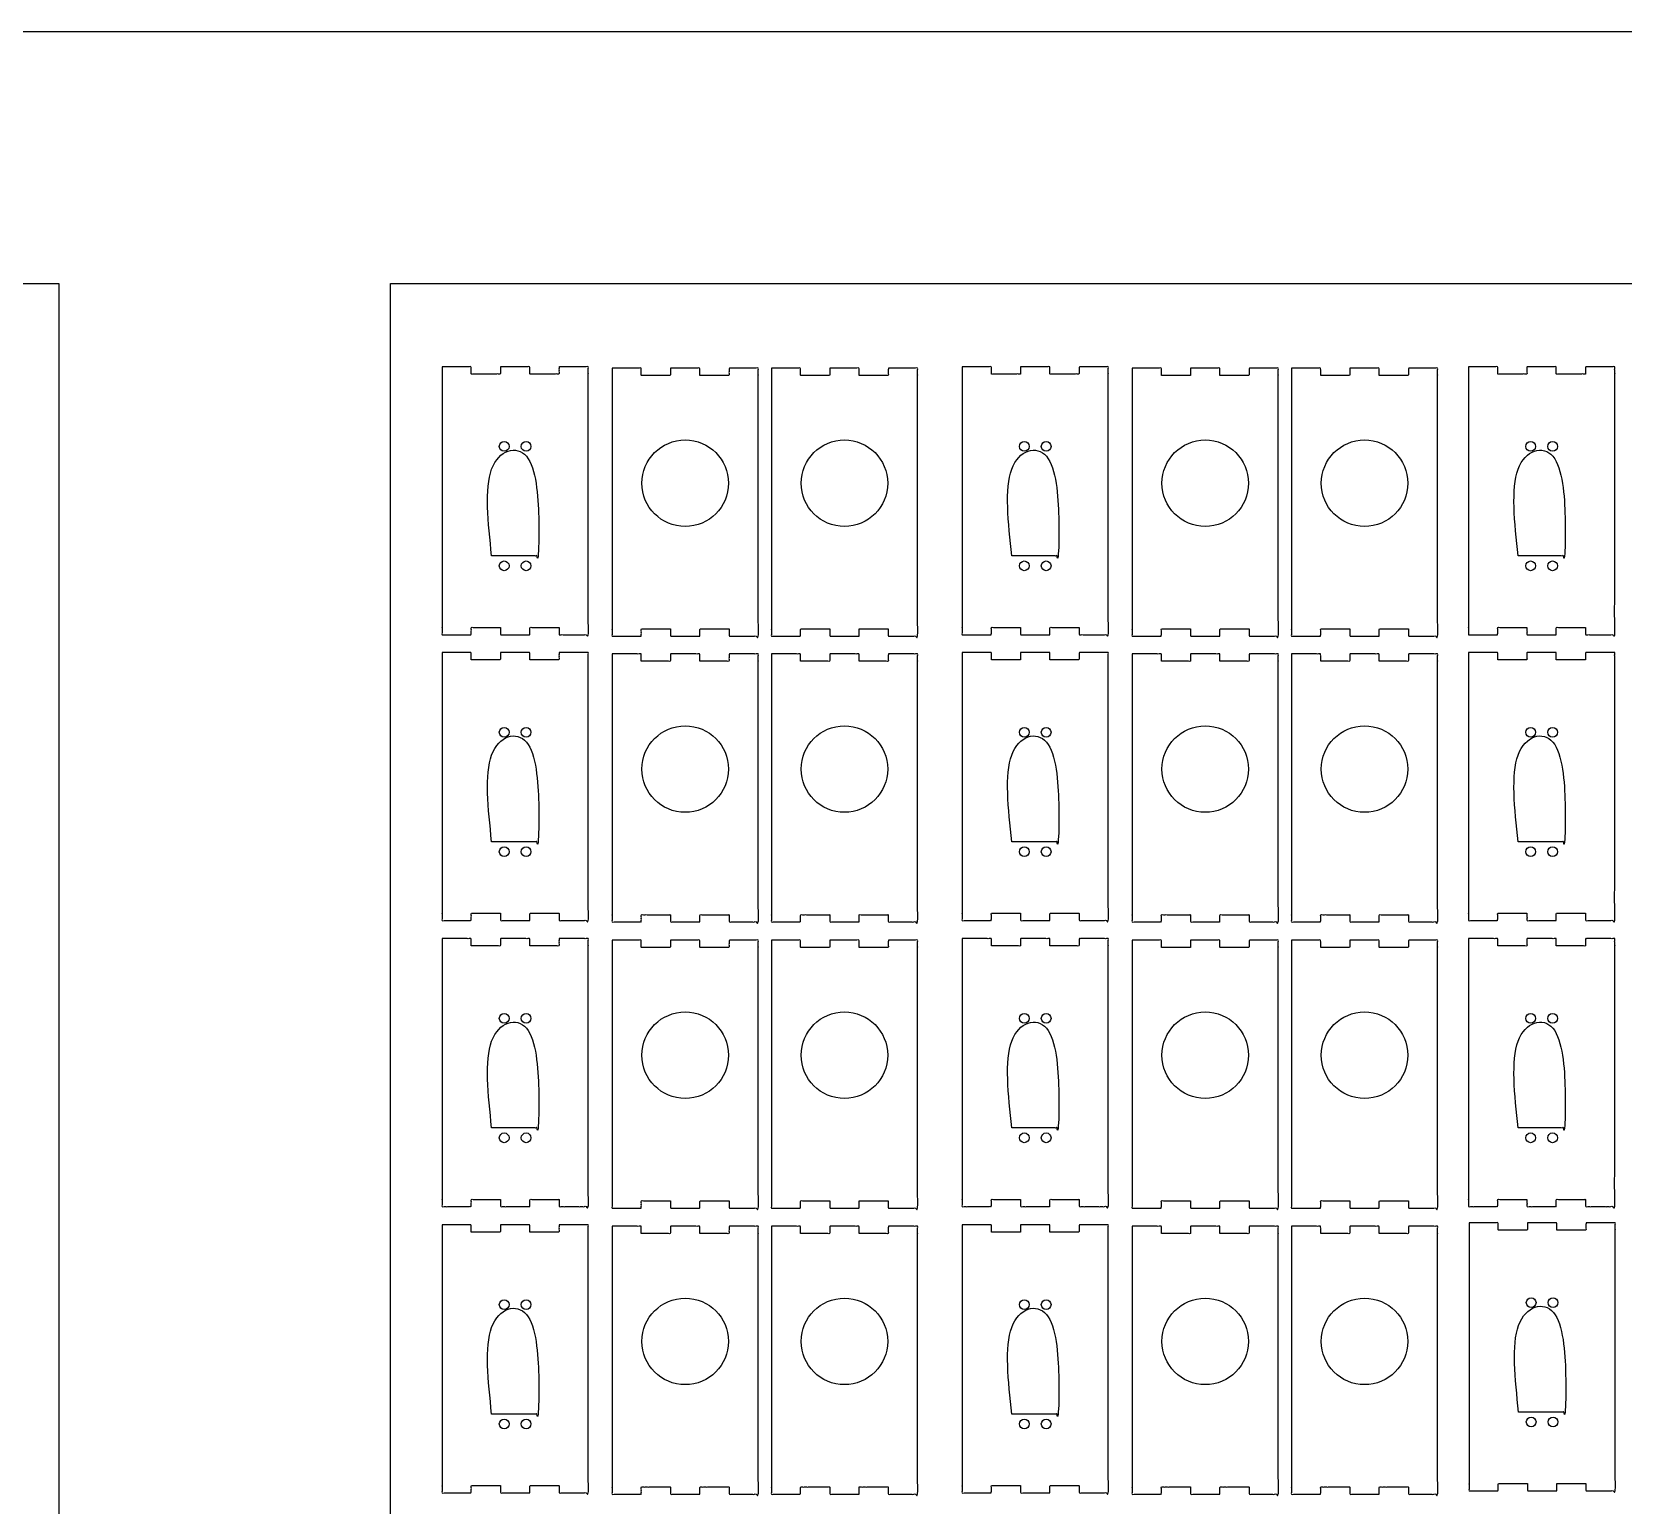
# Model space of a CAD drawing. Header units: metres. Extents: x -93 to 6479, y -472 to 3135.
# Drawn here: x 1191 to 1844, y 1424 to 2029 of the extents above; entities that cross this region are included whole.
import ezdxf

# ---------------------------------------------------------------- set-up
doc = ezdxf.new("R2010")
doc.units = ezdxf.units.M
doc.header["$LTSCALE"] = 0.001
doc.header["$MEASUREMENT"] = 0
for name, color, linetype, true_color in [('Cortes$Chicos (15)', 1, 'Continuous', 0xff0000), ('Cortes$Grandes (5)', 5, 'Continuous', 0x0000ff), ('Láminas MDF', 7, 'Continuous', 0x000000)]:
    doc.layers.add(name, color=color, linetype=linetype, true_color=true_color)

msp = doc.modelspace()

# ---------------------------------------------------------------- linework, layer by layer
at = {"layer": 'Cortes$Chicos (15)'}
for centre, radius in [((1385.15, 1859.01, -176.28), 2), ((1394.15, 1859.01, -176.28), 2), ((1459.44, 1843.92), 17.75), ((1524.83, 1843.92), 17.75), ((1598.63, 1859.01, -176.28), 2), ((1607.63, 1859.01, -176.28), 2), ((1672.92, 1843.92), 17.75), ((1738.31, 1843.92), 17.75), ((1806.5, 1859.01, -176.28), 2), ((1815.5, 1859.01, -176.28), 2), ((1385.15, 1810.01, -176.28), 2), ((1394.15, 1810.01, -176.28), 2), ((1598.63, 1810.01, -176.28), 2), ((1607.63, 1810.01, -176.28), 2), ((1806.5, 1810.01, -176.28), 2), ((1815.5, 1810.01, -176.28), 2), ((1459.44, 1726.6), 17.75), ((1524.83, 1726.6), 17.75), ((1672.92, 1726.6), 17.75), ((1738.31, 1726.6), 17.75), ((1385.15, 1741.69, -176.28), 2), ((1394.15, 1741.69, -176.28), 2), ((1598.63, 1741.69, -176.28), 2), ((1607.63, 1741.69, -176.28), 2), ((1806.5, 1741.69, -176.28), 2), ((1815.5, 1741.69, -176.28), 2), ((1385.15, 1692.69, -176.28), 2), ((1394.15, 1692.69, -176.28), 2), ((1598.63, 1692.69, -176.28), 2), ((1607.63, 1692.69, -176.28), 2), ((1806.5, 1692.69, -176.28), 2), ((1815.5, 1692.69, -176.28), 2), ((1459.44, 1609.16), 17.75), ((1524.83, 1609.16), 17.75), ((1672.92, 1609.16), 17.75), ((1738.31, 1609.16), 17.75), ((1385.15, 1624.25, -176.28), 2), ((1394.15, 1624.25, -176.28), 2), ((1598.63, 1624.25, -176.28), 2), ((1607.63, 1624.25, -176.28), 2), ((1806.5, 1624.25, -176.28), 2), ((1815.5, 1624.25, -176.28), 2), ((1385.15, 1575.25, -176.28), 2), ((1394.15, 1575.25, -176.28), 2), ((1598.63, 1575.25, -176.28), 2), ((1607.63, 1575.25, -176.28), 2), ((1806.5, 1575.25, -176.28), 2), ((1815.5, 1575.25, -176.28), 2), ((1459.44, 1491.7), 17.75), ((1524.83, 1491.7), 17.75), ((1672.92, 1491.7), 17.75), ((1738.31, 1491.7), 17.75), ((1385.15, 1506.79, -176.28), 2), ((1394.15, 1506.79, -176.28), 2), ((1598.63, 1506.79, -176.28), 2), ((1607.63, 1506.79, -176.28), 2), ((1385.15, 1457.79, -176.28), 2), ((1394.15, 1457.79, -176.28), 2), ((1598.63, 1457.79, -176.28), 2), ((1607.63, 1457.79, -176.28), 2)]:
    msp.add_circle(centre, radius, dxfattribs=at)
for points, knots in [([(1359.65, 1891.74, -176.28), (1365.65, 1891.74, -176.28), (1371.65, 1891.74, -176.28), (1371.65, 1890.24, -176.28), (1371.65, 1888.74, -176.28), (1377.65, 1888.74, -176.28), (1383.65, 1888.74, -176.28), (1383.65, 1890.24, -176.28), (1383.65, 1891.74, -176.28), (1389.65, 1891.74, -176.28), (1395.65, 1891.74, -176.28), (1395.65, 1890.24, -176.28), (1395.65, 1888.74, -176.28), (1401.65, 1888.74, -176.28), (1407.65, 1888.74, -176.28), (1407.65, 1890.24, -176.28), (1407.65, 1891.74, -176.28), (1413.65, 1891.74, -176.28), (1419.65, 1891.74, -176.28), (1419.65, 1836.74, -176.28), (1419.65, 1781.74, -176.28), (1413.65, 1781.74, -176.28), (1407.65, 1781.74, -176.28), (1407.65, 1783.24, -176.28), (1407.65, 1784.74, -176.28), (1401.65, 1784.74, -176.28), (1395.65, 1784.74, -176.28), (1395.65, 1783.24, -176.28), (1395.65, 1781.74, -176.28), (1389.65, 1781.74, -176.28), (1383.65, 1781.74, -176.28), (1383.65, 1783.24, -176.28), (1383.65, 1784.74, -176.28), (1377.65, 1784.74, -176.28), (1371.65, 1784.74, -176.28), (1371.65, 1783.24, -176.28), (1371.65, 1781.74, -176.28), (1365.65, 1781.74, -176.28), (1359.65, 1781.74, -176.28), (1359.65, 1836.74, -176.28), (1359.65, 1891.74, -176.28)], [0, 0, 0, 12, 12, 15, 15, 27, 27, 30, 30, 42, 42, 45, 45, 57, 57, 60, 60, 72, 72, 192, 192, 204, 204, 207, 207, 219, 219, 222, 222, 234, 234, 237, 237, 249, 249, 252, 252, 264, 264, 384, 384, 384]), ([(1429.44, 1891.15), (1435.44, 1891.15), (1441.44, 1891.15), (1441.44, 1889.65), (1441.44, 1888.15), (1447.44, 1888.15), (1453.44, 1888.15), (1453.44, 1889.65), (1453.44, 1891.15), (1459.44, 1891.15), (1465.44, 1891.15), (1465.44, 1889.65), (1465.44, 1888.15), (1471.44, 1888.15), (1477.44, 1888.15), (1477.44, 1889.65), (1477.44, 1891.15), (1483.44, 1891.15), (1489.44, 1891.15), (1489.44, 1836.15), (1489.44, 1781.15), (1483.44, 1781.15), (1477.44, 1781.15), (1477.44, 1782.65), (1477.44, 1784.15), (1471.44, 1784.15), (1465.44, 1784.15), (1465.44, 1782.65), (1465.44, 1781.15), (1459.44, 1781.15), (1453.44, 1781.15), (1453.44, 1782.65), (1453.44, 1784.15), (1447.44, 1784.15), (1441.44, 1784.15), (1441.44, 1782.65), (1441.44, 1781.15), (1435.44, 1781.15), (1429.44, 1781.15), (1429.44, 1836.15), (1429.44, 1891.15)], [0, 0, 0, 12, 12, 15, 15, 27, 27, 30, 30, 42, 42, 45, 45, 57, 57, 60, 60, 72, 72, 192, 192, 204, 204, 207, 207, 219, 219, 222, 222, 234, 234, 237, 237, 249, 249, 252, 252, 264, 264, 384, 384, 384]), ([(1494.83, 1891.15), (1500.83, 1891.15), (1506.83, 1891.15), (1506.83, 1889.65), (1506.83, 1888.15), (1512.83, 1888.15), (1518.83, 1888.15), (1518.83, 1889.65), (1518.83, 1891.15), (1524.83, 1891.15), (1530.83, 1891.15), (1530.83, 1889.65), (1530.83, 1888.15), (1536.83, 1888.15), (1542.83, 1888.15), (1542.83, 1889.65), (1542.83, 1891.15), (1548.83, 1891.15), (1554.83, 1891.15), (1554.83, 1836.15), (1554.83, 1781.15), (1548.83, 1781.15), (1542.83, 1781.15), (1542.83, 1782.65), (1542.83, 1784.15), (1536.83, 1784.15), (1530.83, 1784.15), (1530.83, 1782.65), (1530.83, 1781.15), (1524.83, 1781.15), (1518.83, 1781.15), (1518.83, 1782.65), (1518.83, 1784.15), (1512.83, 1784.15), (1506.83, 1784.15), (1506.83, 1782.65), (1506.83, 1781.15), (1500.83, 1781.15), (1494.83, 1781.15), (1494.83, 1836.15), (1494.83, 1891.15)], [0, 0, 0, 12, 12, 15, 15, 27, 27, 30, 30, 42, 42, 45, 45, 57, 57, 60, 60, 72, 72, 192, 192, 204, 204, 207, 207, 219, 219, 222, 222, 234, 234, 237, 237, 249, 249, 252, 252, 264, 264, 384, 384, 384]), ([(1573.13, 1891.74, -176.28), (1579.13, 1891.74, -176.28), (1585.13, 1891.74, -176.28), (1585.13, 1890.24, -176.28), (1585.13, 1888.74, -176.28), (1591.13, 1888.74, -176.28), (1597.13, 1888.74, -176.28), (1597.13, 1890.24, -176.28), (1597.13, 1891.74, -176.28), (1603.13, 1891.74, -176.28), (1609.13, 1891.74, -176.28), (1609.13, 1890.24, -176.28), (1609.13, 1888.74, -176.28), (1615.13, 1888.74, -176.28), (1621.13, 1888.74, -176.28), (1621.13, 1890.24, -176.28), (1621.13, 1891.74, -176.28), (1627.13, 1891.74, -176.28), (1633.13, 1891.74, -176.28), (1633.13, 1836.74, -176.28), (1633.13, 1781.74, -176.28), (1627.13, 1781.74, -176.28), (1621.13, 1781.74, -176.28), (1621.13, 1783.24, -176.28), (1621.13, 1784.74, -176.28), (1615.13, 1784.74, -176.28), (1609.13, 1784.74, -176.28), (1609.13, 1783.24, -176.28), (1609.13, 1781.74, -176.28), (1603.13, 1781.74, -176.28), (1597.13, 1781.74, -176.28), (1597.13, 1783.24, -176.28), (1597.13, 1784.74, -176.28), (1591.13, 1784.74, -176.28), (1585.13, 1784.74, -176.28), (1585.13, 1783.24, -176.28), (1585.13, 1781.74, -176.28), (1579.13, 1781.74, -176.28), (1573.13, 1781.74, -176.28), (1573.13, 1836.74, -176.28), (1573.13, 1891.74, -176.28)], [0, 0, 0, 12, 12, 15, 15, 27, 27, 30, 30, 42, 42, 45, 45, 57, 57, 60, 60, 72, 72, 192, 192, 204, 204, 207, 207, 219, 219, 222, 222, 234, 234, 237, 237, 249, 249, 252, 252, 264, 264, 384, 384, 384]), ([(1642.92, 1891.15), (1648.92, 1891.15), (1654.92, 1891.15), (1654.92, 1889.65), (1654.92, 1888.15), (1660.92, 1888.15), (1666.92, 1888.15), (1666.92, 1889.65), (1666.92, 1891.15), (1672.92, 1891.15), (1678.92, 1891.15), (1678.92, 1889.65), (1678.92, 1888.15), (1684.92, 1888.15), (1690.92, 1888.15), (1690.92, 1889.65), (1690.92, 1891.15), (1696.92, 1891.15), (1702.92, 1891.15), (1702.92, 1836.15), (1702.92, 1781.15), (1696.92, 1781.15), (1690.92, 1781.15), (1690.92, 1782.65), (1690.92, 1784.15), (1684.92, 1784.15), (1678.92, 1784.15), (1678.92, 1782.65), (1678.92, 1781.15), (1672.92, 1781.15), (1666.92, 1781.15), (1666.92, 1782.65), (1666.92, 1784.15), (1660.92, 1784.15), (1654.92, 1784.15), (1654.92, 1782.65), (1654.92, 1781.15), (1648.92, 1781.15), (1642.92, 1781.15), (1642.92, 1836.15), (1642.92, 1891.15)], [0, 0, 0, 12, 12, 15, 15, 27, 27, 30, 30, 42, 42, 45, 45, 57, 57, 60, 60, 72, 72, 192, 192, 204, 204, 207, 207, 219, 219, 222, 222, 234, 234, 237, 237, 249, 249, 252, 252, 264, 264, 384, 384, 384]), ([(1708.31, 1891.15), (1714.31, 1891.15), (1720.31, 1891.15), (1720.31, 1889.65), (1720.31, 1888.15), (1726.31, 1888.15), (1732.31, 1888.15), (1732.31, 1889.65), (1732.31, 1891.15), (1738.31, 1891.15), (1744.31, 1891.15), (1744.31, 1889.65), (1744.31, 1888.15), (1750.31, 1888.15), (1756.31, 1888.15), (1756.31, 1889.65), (1756.31, 1891.15), (1762.31, 1891.15), (1768.31, 1891.15), (1768.31, 1836.15), (1768.31, 1781.15), (1762.31, 1781.15), (1756.31, 1781.15), (1756.31, 1782.65), (1756.31, 1784.15), (1750.31, 1784.15), (1744.31, 1784.15), (1744.31, 1782.65), (1744.31, 1781.15), (1738.31, 1781.15), (1732.31, 1781.15), (1732.31, 1782.65), (1732.31, 1784.15), (1726.31, 1784.15), (1720.31, 1784.15), (1720.31, 1782.65), (1720.31, 1781.15), (1714.31, 1781.15), (1708.31, 1781.15), (1708.31, 1836.15), (1708.31, 1891.15)], [0, 0, 0, 12, 12, 15, 15, 27, 27, 30, 30, 42, 42, 45, 45, 57, 57, 60, 60, 72, 72, 192, 192, 204, 204, 207, 207, 219, 219, 222, 222, 234, 234, 237, 237, 249, 249, 252, 252, 264, 264, 384, 384, 384]), ([(1781, 1891.74, -176.28), (1787, 1891.74, -176.28), (1793, 1891.74, -176.28), (1793, 1890.24, -176.28), (1793, 1888.74, -176.28), (1799, 1888.74, -176.28), (1805, 1888.74, -176.28), (1805, 1890.24, -176.28), (1805, 1891.74, -176.28), (1811, 1891.74, -176.28), (1817, 1891.74, -176.28), (1817, 1890.24, -176.28), (1817, 1888.74, -176.28), (1823, 1888.74, -176.28), (1829, 1888.74, -176.28), (1829, 1890.24, -176.28), (1829, 1891.74, -176.28), (1835, 1891.74, -176.28), (1841, 1891.74, -176.28), (1841, 1836.74, -176.28), (1841, 1781.74, -176.28), (1835, 1781.74, -176.28), (1829, 1781.74, -176.28), (1829, 1783.24, -176.28), (1829, 1784.74, -176.28), (1823, 1784.74, -176.28), (1817, 1784.74, -176.28), (1817, 1783.24, -176.28), (1817, 1781.74, -176.28), (1811, 1781.74, -176.28), (1805, 1781.74, -176.28), (1805, 1783.24, -176.28), (1805, 1784.74, -176.28), (1799, 1784.74, -176.28), (1793, 1784.74, -176.28), (1793, 1783.24, -176.28), (1793, 1781.74, -176.28), (1787, 1781.74, -176.28), (1781, 1781.74, -176.28), (1781, 1836.74, -176.28), (1781, 1891.74, -176.28)], [0, 0, 0, 12, 12, 15, 15, 27, 27, 30, 30, 42, 42, 45, 45, 57, 57, 60, 60, 72, 72, 192, 192, 204, 204, 207, 207, 219, 219, 222, 222, 234, 234, 237, 237, 249, 249, 252, 252, 264, 264, 384, 384, 384]), ([(1380, 1814.06, -176.28), (1389.65, 1814.06, -176.28), (1399.3, 1814.06, -176.28), (1399.3, 1834.51, -176.28), (1399.3, 1854.96, -176.28), (1389.65, 1854.96, -176.28), (1380, 1854.96, -176.28), (1380, 1834.51, -176.28), (1380, 1814.06, -176.28)], [0, 0, 0, 19, 19, 19.5, 19.5, 20, 20, 20.5, 20.5, 20.5]), ([(1593.48, 1814.06, -176.28), (1603.13, 1814.06, -176.28), (1612.78, 1814.06, -176.28), (1612.78, 1834.51, -176.28), (1612.78, 1854.96, -176.28), (1603.13, 1854.96, -176.28), (1593.48, 1854.96, -176.28), (1593.48, 1834.51, -176.28), (1593.48, 1814.06, -176.28)], [0, 0, 0, 19, 19, 19.5, 19.5, 20, 20, 20.5, 20.5, 20.5]), ([(1801.35, 1814.06, -176.28), (1811, 1814.06, -176.28), (1820.65, 1814.06, -176.28), (1820.65, 1834.51, -176.28), (1820.65, 1854.96, -176.28), (1811, 1854.96, -176.28), (1801.35, 1854.96, -176.28), (1801.35, 1834.51, -176.28), (1801.35, 1814.06, -176.28)], [0, 0, 0, 19, 19, 19.5, 19.5, 20, 20, 20.5, 20.5, 20.5]), ([(1359.65, 1774.42, -176.28), (1365.65, 1774.42, -176.28), (1371.65, 1774.42, -176.28), (1371.65, 1772.92, -176.28), (1371.65, 1771.42, -176.28), (1377.65, 1771.42, -176.28), (1383.65, 1771.42, -176.28), (1383.65, 1772.92, -176.28), (1383.65, 1774.42, -176.28), (1389.65, 1774.42, -176.28), (1395.65, 1774.42, -176.28), (1395.65, 1772.92, -176.28), (1395.65, 1771.42, -176.28), (1401.65, 1771.42, -176.28), (1407.65, 1771.42, -176.28), (1407.65, 1772.92, -176.28), (1407.65, 1774.42, -176.28), (1413.65, 1774.42, -176.28), (1419.65, 1774.42, -176.28), (1419.65, 1719.42, -176.28), (1419.65, 1664.42, -176.28), (1413.65, 1664.42, -176.28), (1407.65, 1664.42, -176.28), (1407.65, 1665.92, -176.28), (1407.65, 1667.42, -176.28), (1401.65, 1667.42, -176.28), (1395.65, 1667.42, -176.28), (1395.65, 1665.92, -176.28), (1395.65, 1664.42, -176.28), (1389.65, 1664.42, -176.28), (1383.65, 1664.42, -176.28), (1383.65, 1665.92, -176.28), (1383.65, 1667.42, -176.28), (1377.65, 1667.42, -176.28), (1371.65, 1667.42, -176.28), (1371.65, 1665.92, -176.28), (1371.65, 1664.42, -176.28), (1365.65, 1664.42, -176.28), (1359.65, 1664.42, -176.28), (1359.65, 1719.42, -176.28), (1359.65, 1774.42, -176.28)], [0, 0, 0, 12, 12, 15, 15, 27, 27, 30, 30, 42, 42, 45, 45, 57, 57, 60, 60, 72, 72, 192, 192, 204, 204, 207, 207, 219, 219, 222, 222, 234, 234, 237, 237, 249, 249, 252, 252, 264, 264, 384, 384, 384]), ([(1429.44, 1773.83), (1435.44, 1773.83), (1441.44, 1773.83), (1441.44, 1772.33), (1441.44, 1770.83), (1447.44, 1770.83), (1453.44, 1770.83), (1453.44, 1772.33), (1453.44, 1773.83), (1459.44, 1773.83), (1465.44, 1773.83), (1465.44, 1772.33), (1465.44, 1770.83), (1471.44, 1770.83), (1477.44, 1770.83), (1477.44, 1772.33), (1477.44, 1773.83), (1483.44, 1773.83), (1489.44, 1773.83), (1489.44, 1718.83), (1489.44, 1663.83), (1483.44, 1663.83), (1477.44, 1663.83), (1477.44, 1665.33), (1477.44, 1666.83), (1471.44, 1666.83), (1465.44, 1666.83), (1465.44, 1665.33), (1465.44, 1663.83), (1459.44, 1663.83), (1453.44, 1663.83), (1453.44, 1665.33), (1453.44, 1666.83), (1447.44, 1666.83), (1441.44, 1666.83), (1441.44, 1665.33), (1441.44, 1663.83), (1435.44, 1663.83), (1429.44, 1663.83), (1429.44, 1718.83), (1429.44, 1773.83)], [0, 0, 0, 12, 12, 15, 15, 27, 27, 30, 30, 42, 42, 45, 45, 57, 57, 60, 60, 72, 72, 192, 192, 204, 204, 207, 207, 219, 219, 222, 222, 234, 234, 237, 237, 249, 249, 252, 252, 264, 264, 384, 384, 384]), ([(1494.83, 1773.83), (1500.83, 1773.83), (1506.83, 1773.83), (1506.83, 1772.33), (1506.83, 1770.83), (1512.83, 1770.83), (1518.83, 1770.83), (1518.83, 1772.33), (1518.83, 1773.83), (1524.83, 1773.83), (1530.83, 1773.83), (1530.83, 1772.33), (1530.83, 1770.83), (1536.83, 1770.83), (1542.83, 1770.83), (1542.83, 1772.33), (1542.83, 1773.83), (1548.83, 1773.83), (1554.83, 1773.83), (1554.83, 1718.83), (1554.83, 1663.83), (1548.83, 1663.83), (1542.83, 1663.83), (1542.83, 1665.33), (1542.83, 1666.83), (1536.83, 1666.83), (1530.83, 1666.83), (1530.83, 1665.33), (1530.83, 1663.83), (1524.83, 1663.83), (1518.83, 1663.83), (1518.83, 1665.33), (1518.83, 1666.83), (1512.83, 1666.83), (1506.83, 1666.83), (1506.83, 1665.33), (1506.83, 1663.83), (1500.83, 1663.83), (1494.83, 1663.83), (1494.83, 1718.83), (1494.83, 1773.83)], [0, 0, 0, 12, 12, 15, 15, 27, 27, 30, 30, 42, 42, 45, 45, 57, 57, 60, 60, 72, 72, 192, 192, 204, 204, 207, 207, 219, 219, 222, 222, 234, 234, 237, 237, 249, 249, 252, 252, 264, 264, 384, 384, 384]), ([(1573.13, 1774.42, -176.28), (1579.13, 1774.42, -176.28), (1585.13, 1774.42, -176.28), (1585.13, 1772.92, -176.28), (1585.13, 1771.42, -176.28), (1591.13, 1771.42, -176.28), (1597.13, 1771.42, -176.28), (1597.13, 1772.92, -176.28), (1597.13, 1774.42, -176.28), (1603.13, 1774.42, -176.28), (1609.13, 1774.42, -176.28), (1609.13, 1772.92, -176.28), (1609.13, 1771.42, -176.28), (1615.13, 1771.42, -176.28), (1621.13, 1771.42, -176.28), (1621.13, 1772.92, -176.28), (1621.13, 1774.42, -176.28), (1627.13, 1774.42, -176.28), (1633.13, 1774.42, -176.28), (1633.13, 1719.42, -176.28), (1633.13, 1664.42, -176.28), (1627.13, 1664.42, -176.28), (1621.13, 1664.42, -176.28), (1621.13, 1665.92, -176.28), (1621.13, 1667.42, -176.28), (1615.13, 1667.42, -176.28), (1609.13, 1667.42, -176.28), (1609.13, 1665.92, -176.28), (1609.13, 1664.42, -176.28), (1603.13, 1664.42, -176.28), (1597.13, 1664.42, -176.28), (1597.13, 1665.92, -176.28), (1597.13, 1667.42, -176.28), (1591.13, 1667.42, -176.28), (1585.13, 1667.42, -176.28), (1585.13, 1665.92, -176.28), (1585.13, 1664.42, -176.28), (1579.13, 1664.42, -176.28), (1573.13, 1664.42, -176.28), (1573.13, 1719.42, -176.28), (1573.13, 1774.42, -176.28)], [0, 0, 0, 12, 12, 15, 15, 27, 27, 30, 30, 42, 42, 45, 45, 57, 57, 60, 60, 72, 72, 192, 192, 204, 204, 207, 207, 219, 219, 222, 222, 234, 234, 237, 237, 249, 249, 252, 252, 264, 264, 384, 384, 384]), ([(1642.92, 1773.83), (1648.92, 1773.83), (1654.92, 1773.83), (1654.92, 1772.33), (1654.92, 1770.83), (1660.92, 1770.83), (1666.92, 1770.83), (1666.92, 1772.33), (1666.92, 1773.83), (1672.92, 1773.83), (1678.92, 1773.83), (1678.92, 1772.33), (1678.92, 1770.83), (1684.92, 1770.83), (1690.92, 1770.83), (1690.92, 1772.33), (1690.92, 1773.83), (1696.92, 1773.83), (1702.92, 1773.83), (1702.92, 1718.83), (1702.92, 1663.83), (1696.92, 1663.83), (1690.92, 1663.83), (1690.92, 1665.33), (1690.92, 1666.83), (1684.92, 1666.83), (1678.92, 1666.83), (1678.92, 1665.33), (1678.92, 1663.83), (1672.92, 1663.83), (1666.92, 1663.83), (1666.92, 1665.33), (1666.92, 1666.83), (1660.92, 1666.83), (1654.92, 1666.83), (1654.92, 1665.33), (1654.92, 1663.83), (1648.92, 1663.83), (1642.92, 1663.83), (1642.92, 1718.83), (1642.92, 1773.83)], [0, 0, 0, 12, 12, 15, 15, 27, 27, 30, 30, 42, 42, 45, 45, 57, 57, 60, 60, 72, 72, 192, 192, 204, 204, 207, 207, 219, 219, 222, 222, 234, 234, 237, 237, 249, 249, 252, 252, 264, 264, 384, 384, 384]), ([(1708.31, 1773.83), (1714.31, 1773.83), (1720.31, 1773.83), (1720.31, 1772.33), (1720.31, 1770.83), (1726.31, 1770.83), (1732.31, 1770.83), (1732.31, 1772.33), (1732.31, 1773.83), (1738.31, 1773.83), (1744.31, 1773.83), (1744.31, 1772.33), (1744.31, 1770.83), (1750.31, 1770.83), (1756.31, 1770.83), (1756.31, 1772.33), (1756.31, 1773.83), (1762.31, 1773.83), (1768.31, 1773.83), (1768.31, 1718.83), (1768.31, 1663.83), (1762.31, 1663.83), (1756.31, 1663.83), (1756.31, 1665.33), (1756.31, 1666.83), (1750.31, 1666.83), (1744.31, 1666.83), (1744.31, 1665.33), (1744.31, 1663.83), (1738.31, 1663.83), (1732.31, 1663.83), (1732.31, 1665.33), (1732.31, 1666.83), (1726.31, 1666.83), (1720.31, 1666.83), (1720.31, 1665.33), (1720.31, 1663.83), (1714.31, 1663.83), (1708.31, 1663.83), (1708.31, 1718.83), (1708.31, 1773.83)], [0, 0, 0, 12, 12, 15, 15, 27, 27, 30, 30, 42, 42, 45, 45, 57, 57, 60, 60, 72, 72, 192, 192, 204, 204, 207, 207, 219, 219, 222, 222, 234, 234, 237, 237, 249, 249, 252, 252, 264, 264, 384, 384, 384]), ([(1781, 1774.42, -176.28), (1787, 1774.42, -176.28), (1793, 1774.42, -176.28), (1793, 1772.92, -176.28), (1793, 1771.42, -176.28), (1799, 1771.42, -176.28), (1805, 1771.42, -176.28), (1805, 1772.92, -176.28), (1805, 1774.42, -176.28), (1811, 1774.42, -176.28), (1817, 1774.42, -176.28), (1817, 1772.92, -176.28), (1817, 1771.42, -176.28), (1823, 1771.42, -176.28), (1829, 1771.42, -176.28), (1829, 1772.92, -176.28), (1829, 1774.42, -176.28), (1835, 1774.42, -176.28), (1841, 1774.42, -176.28), (1841, 1719.42, -176.28), (1841, 1664.42, -176.28), (1835, 1664.42, -176.28), (1829, 1664.42, -176.28), (1829, 1665.92, -176.28), (1829, 1667.42, -176.28), (1823, 1667.42, -176.28), (1817, 1667.42, -176.28), (1817, 1665.92, -176.28), (1817, 1664.42, -176.28), (1811, 1664.42, -176.28), (1805, 1664.42, -176.28), (1805, 1665.92, -176.28), (1805, 1667.42, -176.28), (1799, 1667.42, -176.28), (1793, 1667.42, -176.28), (1793, 1665.92, -176.28), (1793, 1664.42, -176.28), (1787, 1664.42, -176.28), (1781, 1664.42, -176.28), (1781, 1719.42, -176.28), (1781, 1774.42, -176.28)], [0, 0, 0, 12, 12, 15, 15, 27, 27, 30, 30, 42, 42, 45, 45, 57, 57, 60, 60, 72, 72, 192, 192, 204, 204, 207, 207, 219, 219, 222, 222, 234, 234, 237, 237, 249, 249, 252, 252, 264, 264, 384, 384, 384]), ([(1380, 1696.74, -176.28), (1389.65, 1696.74, -176.28), (1399.3, 1696.74, -176.28), (1399.3, 1717.19, -176.28), (1399.3, 1737.64, -176.28), (1389.65, 1737.64, -176.28), (1380, 1737.64, -176.28), (1380, 1717.19, -176.28), (1380, 1696.74, -176.28)], [0, 0, 0, 19, 19, 19.5, 19.5, 20, 20, 20.5, 20.5, 20.5]), ([(1593.48, 1696.74, -176.28), (1603.13, 1696.74, -176.28), (1612.78, 1696.74, -176.28), (1612.78, 1717.19, -176.28), (1612.78, 1737.64, -176.28), (1603.13, 1737.64, -176.28), (1593.48, 1737.64, -176.28), (1593.48, 1717.19, -176.28), (1593.48, 1696.74, -176.28)], [0, 0, 0, 19, 19, 19.5, 19.5, 20, 20, 20.5, 20.5, 20.5]), ([(1801.35, 1696.74, -176.28), (1811, 1696.74, -176.28), (1820.65, 1696.74, -176.28), (1820.65, 1717.19, -176.28), (1820.65, 1737.64, -176.28), (1811, 1737.64, -176.28), (1801.35, 1737.64, -176.28), (1801.35, 1717.19, -176.28), (1801.35, 1696.74, -176.28)], [0, 0, 0, 19, 19, 19.5, 19.5, 20, 20, 20.5, 20.5, 20.5]), ([(1359.65, 1656.99, -176.28), (1365.65, 1656.99, -176.28), (1371.65, 1656.99, -176.28), (1371.65, 1655.49, -176.28), (1371.65, 1653.99, -176.28), (1377.65, 1653.99, -176.28), (1383.65, 1653.99, -176.28), (1383.65, 1655.49, -176.28), (1383.65, 1656.99, -176.28), (1389.65, 1656.99, -176.28), (1395.65, 1656.99, -176.28), (1395.65, 1655.49, -176.28), (1395.65, 1653.99, -176.28), (1401.65, 1653.99, -176.28), (1407.65, 1653.99, -176.28), (1407.65, 1655.49, -176.28), (1407.65, 1656.99, -176.28), (1413.65, 1656.99, -176.28), (1419.65, 1656.99, -176.28), (1419.65, 1601.99, -176.28), (1419.65, 1546.99, -176.28), (1413.65, 1546.99, -176.28), (1407.65, 1546.99, -176.28), (1407.65, 1548.49, -176.28), (1407.65, 1549.99, -176.28), (1401.65, 1549.99, -176.28), (1395.65, 1549.99, -176.28), (1395.65, 1548.49, -176.28), (1395.65, 1546.99, -176.28), (1389.65, 1546.99, -176.28), (1383.65, 1546.99, -176.28), (1383.65, 1548.49, -176.28), (1383.65, 1549.99, -176.28), (1377.65, 1549.99, -176.28), (1371.65, 1549.99, -176.28), (1371.65, 1548.49, -176.28), (1371.65, 1546.99, -176.28), (1365.65, 1546.99, -176.28), (1359.65, 1546.99, -176.28), (1359.65, 1601.99, -176.28), (1359.65, 1656.99, -176.28)], [0, 0, 0, 12, 12, 15, 15, 27, 27, 30, 30, 42, 42, 45, 45, 57, 57, 60, 60, 72, 72, 192, 192, 204, 204, 207, 207, 219, 219, 222, 222, 234, 234, 237, 237, 249, 249, 252, 252, 264, 264, 384, 384, 384]), ([(1429.44, 1656.4), (1435.44, 1656.4), (1441.44, 1656.4), (1441.44, 1654.9), (1441.44, 1653.4), (1447.44, 1653.4), (1453.44, 1653.4), (1453.44, 1654.9), (1453.44, 1656.4), (1459.44, 1656.4), (1465.44, 1656.4), (1465.44, 1654.9), (1465.44, 1653.4), (1471.44, 1653.4), (1477.44, 1653.4), (1477.44, 1654.9), (1477.44, 1656.4), (1483.44, 1656.4), (1489.44, 1656.4), (1489.44, 1601.4), (1489.44, 1546.4), (1483.44, 1546.4), (1477.44, 1546.4), (1477.44, 1547.9), (1477.44, 1549.4), (1471.44, 1549.4), (1465.44, 1549.4), (1465.44, 1547.9), (1465.44, 1546.4), (1459.44, 1546.4), (1453.44, 1546.4), (1453.44, 1547.9), (1453.44, 1549.4), (1447.44, 1549.4), (1441.44, 1549.4), (1441.44, 1547.9), (1441.44, 1546.4), (1435.44, 1546.4), (1429.44, 1546.4), (1429.44, 1601.4), (1429.44, 1656.4)], [0, 0, 0, 12, 12, 15, 15, 27, 27, 30, 30, 42, 42, 45, 45, 57, 57, 60, 60, 72, 72, 192, 192, 204, 204, 207, 207, 219, 219, 222, 222, 234, 234, 237, 237, 249, 249, 252, 252, 264, 264, 384, 384, 384]), ([(1494.83, 1656.4), (1500.83, 1656.4), (1506.83, 1656.4), (1506.83, 1654.9), (1506.83, 1653.4), (1512.83, 1653.4), (1518.83, 1653.4), (1518.83, 1654.9), (1518.83, 1656.4), (1524.83, 1656.4), (1530.83, 1656.4), (1530.83, 1654.9), (1530.83, 1653.4), (1536.83, 1653.4), (1542.83, 1653.4), (1542.83, 1654.9), (1542.83, 1656.4), (1548.83, 1656.4), (1554.83, 1656.4), (1554.83, 1601.4), (1554.83, 1546.4), (1548.83, 1546.4), (1542.83, 1546.4), (1542.83, 1547.9), (1542.83, 1549.4), (1536.83, 1549.4), (1530.83, 1549.4), (1530.83, 1547.9), (1530.83, 1546.4), (1524.83, 1546.4), (1518.83, 1546.4), (1518.83, 1547.9), (1518.83, 1549.4), (1512.83, 1549.4), (1506.83, 1549.4), (1506.83, 1547.9), (1506.83, 1546.4), (1500.83, 1546.4), (1494.83, 1546.4), (1494.83, 1601.4), (1494.83, 1656.4)], [0, 0, 0, 12, 12, 15, 15, 27, 27, 30, 30, 42, 42, 45, 45, 57, 57, 60, 60, 72, 72, 192, 192, 204, 204, 207, 207, 219, 219, 222, 222, 234, 234, 237, 237, 249, 249, 252, 252, 264, 264, 384, 384, 384]), ([(1573.13, 1656.99, -176.28), (1579.13, 1656.99, -176.28), (1585.13, 1656.99, -176.28), (1585.13, 1655.49, -176.28), (1585.13, 1653.99, -176.28), (1591.13, 1653.99, -176.28), (1597.13, 1653.99, -176.28), (1597.13, 1655.49, -176.28), (1597.13, 1656.99, -176.28), (1603.13, 1656.99, -176.28), (1609.13, 1656.99, -176.28), (1609.13, 1655.49, -176.28), (1609.13, 1653.99, -176.28), (1615.13, 1653.99, -176.28), (1621.13, 1653.99, -176.28), (1621.13, 1655.49, -176.28), (1621.13, 1656.99, -176.28), (1627.13, 1656.99, -176.28), (1633.13, 1656.99, -176.28), (1633.13, 1601.99, -176.28), (1633.13, 1546.99, -176.28), (1627.13, 1546.99, -176.28), (1621.13, 1546.99, -176.28), (1621.13, 1548.49, -176.28), (1621.13, 1549.99, -176.28), (1615.13, 1549.99, -176.28), (1609.13, 1549.99, -176.28), (1609.13, 1548.49, -176.28), (1609.13, 1546.99, -176.28), (1603.13, 1546.99, -176.28), (1597.13, 1546.99, -176.28), (1597.13, 1548.49, -176.28), (1597.13, 1549.99, -176.28), (1591.13, 1549.99, -176.28), (1585.13, 1549.99, -176.28), (1585.13, 1548.49, -176.28), (1585.13, 1546.99, -176.28), (1579.13, 1546.99, -176.28), (1573.13, 1546.99, -176.28), (1573.13, 1601.99, -176.28), (1573.13, 1656.99, -176.28)], [0, 0, 0, 12, 12, 15, 15, 27, 27, 30, 30, 42, 42, 45, 45, 57, 57, 60, 60, 72, 72, 192, 192, 204, 204, 207, 207, 219, 219, 222, 222, 234, 234, 237, 237, 249, 249, 252, 252, 264, 264, 384, 384, 384]), ([(1642.92, 1656.4), (1648.92, 1656.4), (1654.92, 1656.4), (1654.92, 1654.9), (1654.92, 1653.4), (1660.92, 1653.4), (1666.92, 1653.4), (1666.92, 1654.9), (1666.92, 1656.4), (1672.92, 1656.4), (1678.92, 1656.4), (1678.92, 1654.9), (1678.92, 1653.4), (1684.92, 1653.4), (1690.92, 1653.4), (1690.92, 1654.9), (1690.92, 1656.4), (1696.92, 1656.4), (1702.92, 1656.4), (1702.92, 1601.4), (1702.92, 1546.4), (1696.92, 1546.4), (1690.92, 1546.4), (1690.92, 1547.9), (1690.92, 1549.4), (1684.92, 1549.4), (1678.92, 1549.4), (1678.92, 1547.9), (1678.92, 1546.4), (1672.92, 1546.4), (1666.92, 1546.4), (1666.92, 1547.9), (1666.92, 1549.4), (1660.92, 1549.4), (1654.92, 1549.4), (1654.92, 1547.9), (1654.92, 1546.4), (1648.92, 1546.4), (1642.92, 1546.4), (1642.92, 1601.4), (1642.92, 1656.4)], [0, 0, 0, 12, 12, 15, 15, 27, 27, 30, 30, 42, 42, 45, 45, 57, 57, 60, 60, 72, 72, 192, 192, 204, 204, 207, 207, 219, 219, 222, 222, 234, 234, 237, 237, 249, 249, 252, 252, 264, 264, 384, 384, 384]), ([(1708.31, 1656.4), (1714.31, 1656.4), (1720.31, 1656.4), (1720.31, 1654.9), (1720.31, 1653.4), (1726.31, 1653.4), (1732.31, 1653.4), (1732.31, 1654.9), (1732.31, 1656.4), (1738.31, 1656.4), (1744.31, 1656.4), (1744.31, 1654.9), (1744.31, 1653.4), (1750.31, 1653.4), (1756.31, 1653.4), (1756.31, 1654.9), (1756.31, 1656.4), (1762.31, 1656.4), (1768.31, 1656.4), (1768.31, 1601.4), (1768.31, 1546.4), (1762.31, 1546.4), (1756.31, 1546.4), (1756.31, 1547.9), (1756.31, 1549.4), (1750.31, 1549.4), (1744.31, 1549.4), (1744.31, 1547.9), (1744.31, 1546.4), (1738.31, 1546.4), (1732.31, 1546.4), (1732.31, 1547.9), (1732.31, 1549.4), (1726.31, 1549.4), (1720.31, 1549.4), (1720.31, 1547.9), (1720.31, 1546.4), (1714.31, 1546.4), (1708.31, 1546.4), (1708.31, 1601.4), (1708.31, 1656.4)], [0, 0, 0, 12, 12, 15, 15, 27, 27, 30, 30, 42, 42, 45, 45, 57, 57, 60, 60, 72, 72, 192, 192, 204, 204, 207, 207, 219, 219, 222, 222, 234, 234, 237, 237, 249, 249, 252, 252, 264, 264, 384, 384, 384]), ([(1781, 1656.99, -176.28), (1787, 1656.99, -176.28), (1793, 1656.99, -176.28), (1793, 1655.49, -176.28), (1793, 1653.99, -176.28), (1799, 1653.99, -176.28), (1805, 1653.99, -176.28), (1805, 1655.49, -176.28), (1805, 1656.99, -176.28), (1811, 1656.99, -176.28), (1817, 1656.99, -176.28), (1817, 1655.49, -176.28), (1817, 1653.99, -176.28), (1823, 1653.99, -176.28), (1829, 1653.99, -176.28), (1829, 1655.49, -176.28), (1829, 1656.99, -176.28), (1835, 1656.99, -176.28), (1841, 1656.99, -176.28), (1841, 1601.99, -176.28), (1841, 1546.99, -176.28), (1835, 1546.99, -176.28), (1829, 1546.99, -176.28), (1829, 1548.49, -176.28), (1829, 1549.99, -176.28), (1823, 1549.99, -176.28), (1817, 1549.99, -176.28), (1817, 1548.49, -176.28), (1817, 1546.99, -176.28), (1811, 1546.99, -176.28), (1805, 1546.99, -176.28), (1805, 1548.49, -176.28), (1805, 1549.99, -176.28), (1799, 1549.99, -176.28), (1793, 1549.99, -176.28), (1793, 1548.49, -176.28), (1793, 1546.99, -176.28), (1787, 1546.99, -176.28), (1781, 1546.99, -176.28), (1781, 1601.99, -176.28), (1781, 1656.99, -176.28)], [0, 0, 0, 12, 12, 15, 15, 27, 27, 30, 30, 42, 42, 45, 45, 57, 57, 60, 60, 72, 72, 192, 192, 204, 204, 207, 207, 219, 219, 222, 222, 234, 234, 237, 237, 249, 249, 252, 252, 264, 264, 384, 384, 384]), ([(1380, 1579.3, -176.28), (1389.65, 1579.3, -176.28), (1399.3, 1579.3, -176.28), (1399.3, 1599.75, -176.28), (1399.3, 1620.2, -176.28), (1389.65, 1620.2, -176.28), (1380, 1620.2, -176.28), (1380, 1599.75, -176.28), (1380, 1579.3, -176.28)], [0, 0, 0, 19, 19, 19.5, 19.5, 20, 20, 20.5, 20.5, 20.5]), ([(1593.48, 1579.3, -176.28), (1603.13, 1579.3, -176.28), (1612.78, 1579.3, -176.28), (1612.78, 1599.75, -176.28), (1612.78, 1620.2, -176.28), (1603.13, 1620.2, -176.28), (1593.48, 1620.2, -176.28), (1593.48, 1599.75, -176.28), (1593.48, 1579.3, -176.28)], [0, 0, 0, 19, 19, 19.5, 19.5, 20, 20, 20.5, 20.5, 20.5]), ([(1801.35, 1579.3, -176.28), (1811, 1579.3, -176.28), (1820.65, 1579.3, -176.28), (1820.65, 1599.75, -176.28), (1820.65, 1620.2, -176.28), (1811, 1620.2, -176.28), (1801.35, 1620.2, -176.28), (1801.35, 1599.75, -176.28), (1801.35, 1579.3, -176.28)], [0, 0, 0, 19, 19, 19.5, 19.5, 20, 20, 20.5, 20.5, 20.5]), ([(1359.65, 1539.52, -176.28), (1365.65, 1539.52, -176.28), (1371.65, 1539.52, -176.28), (1371.65, 1538.02, -176.28), (1371.65, 1536.52, -176.28), (1377.65, 1536.52, -176.28), (1383.65, 1536.52, -176.28), (1383.65, 1538.02, -176.28), (1383.65, 1539.52, -176.28), (1389.65, 1539.52, -176.28), (1395.65, 1539.52, -176.28), (1395.65, 1538.02, -176.28), (1395.65, 1536.52, -176.28), (1401.65, 1536.52, -176.28), (1407.65, 1536.52, -176.28), (1407.65, 1538.02, -176.28), (1407.65, 1539.52, -176.28), (1413.65, 1539.52, -176.28), (1419.65, 1539.52, -176.28), (1419.65, 1484.52, -176.28), (1419.65, 1429.52, -176.28), (1413.65, 1429.52, -176.28), (1407.65, 1429.52, -176.28), (1407.65, 1431.02, -176.28), (1407.65, 1432.52, -176.28), (1401.65, 1432.52, -176.28), (1395.65, 1432.52, -176.28), (1395.65, 1431.02, -176.28), (1395.65, 1429.52, -176.28), (1389.65, 1429.52, -176.28), (1383.65, 1429.52, -176.28), (1383.65, 1431.02, -176.28), (1383.65, 1432.52, -176.28), (1377.65, 1432.52, -176.28), (1371.65, 1432.52, -176.28), (1371.65, 1431.02, -176.28), (1371.65, 1429.52, -176.28), (1365.65, 1429.52, -176.28), (1359.65, 1429.52, -176.28), (1359.65, 1484.52, -176.28), (1359.65, 1539.52, -176.28)], [0, 0, 0, 12, 12, 15, 15, 27, 27, 30, 30, 42, 42, 45, 45, 57, 57, 60, 60, 72, 72, 192, 192, 204, 204, 207, 207, 219, 219, 222, 222, 234, 234, 237, 237, 249, 249, 252, 252, 264, 264, 384, 384, 384]), ([(1429.44, 1538.93), (1435.44, 1538.93), (1441.44, 1538.93), (1441.44, 1537.43), (1441.44, 1535.93), (1447.44, 1535.93), (1453.44, 1535.93), (1453.44, 1537.43), (1453.44, 1538.93), (1459.44, 1538.93), (1465.44, 1538.93), (1465.44, 1537.43), (1465.44, 1535.93), (1471.44, 1535.93), (1477.44, 1535.93), (1477.44, 1537.43), (1477.44, 1538.93), (1483.44, 1538.93), (1489.44, 1538.93), (1489.44, 1483.93), (1489.44, 1428.93), (1483.44, 1428.93), (1477.44, 1428.93), (1477.44, 1430.43), (1477.44, 1431.93), (1471.44, 1431.93), (1465.44, 1431.93), (1465.44, 1430.43), (1465.44, 1428.93), (1459.44, 1428.93), (1453.44, 1428.93), (1453.44, 1430.43), (1453.44, 1431.93), (1447.44, 1431.93), (1441.44, 1431.93), (1441.44, 1430.43), (1441.44, 1428.93), (1435.44, 1428.93), (1429.44, 1428.93), (1429.44, 1483.93), (1429.44, 1538.93)], [0, 0, 0, 12, 12, 15, 15, 27, 27, 30, 30, 42, 42, 45, 45, 57, 57, 60, 60, 72, 72, 192, 192, 204, 204, 207, 207, 219, 219, 222, 222, 234, 234, 237, 237, 249, 249, 252, 252, 264, 264, 384, 384, 384]), ([(1494.83, 1538.93), (1500.83, 1538.93), (1506.83, 1538.93), (1506.83, 1537.43), (1506.83, 1535.93), (1512.83, 1535.93), (1518.83, 1535.93), (1518.83, 1537.43), (1518.83, 1538.93), (1524.83, 1538.93), (1530.83, 1538.93), (1530.83, 1537.43), (1530.83, 1535.93), (1536.83, 1535.93), (1542.83, 1535.93), (1542.83, 1537.43), (1542.83, 1538.93), (1548.83, 1538.93), (1554.83, 1538.93), (1554.83, 1483.93), (1554.83, 1428.93), (1548.83, 1428.93), (1542.83, 1428.93), (1542.83, 1430.43), (1542.83, 1431.93), (1536.83, 1431.93), (1530.83, 1431.93), (1530.83, 1430.43), (1530.83, 1428.93), (1524.83, 1428.93), (1518.83, 1428.93), (1518.83, 1430.43), (1518.83, 1431.93), (1512.83, 1431.93), (1506.83, 1431.93), (1506.83, 1430.43), (1506.83, 1428.93), (1500.83, 1428.93), (1494.83, 1428.93), (1494.83, 1483.93), (1494.83, 1538.93)], [0, 0, 0, 12, 12, 15, 15, 27, 27, 30, 30, 42, 42, 45, 45, 57, 57, 60, 60, 72, 72, 192, 192, 204, 204, 207, 207, 219, 219, 222, 222, 234, 234, 237, 237, 249, 249, 252, 252, 264, 264, 384, 384, 384]), ([(1573.13, 1539.52, -176.28), (1579.13, 1539.52, -176.28), (1585.13, 1539.52, -176.28), (1585.13, 1538.02, -176.28), (1585.13, 1536.52, -176.28), (1591.13, 1536.52, -176.28), (1597.13, 1536.52, -176.28), (1597.13, 1538.02, -176.28), (1597.13, 1539.52, -176.28), (1603.13, 1539.52, -176.28), (1609.13, 1539.52, -176.28), (1609.13, 1538.02, -176.28), (1609.13, 1536.52, -176.28), (1615.13, 1536.52, -176.28), (1621.13, 1536.52, -176.28), (1621.13, 1538.02, -176.28), (1621.13, 1539.52, -176.28), (1627.13, 1539.52, -176.28), (1633.13, 1539.52, -176.28), (1633.13, 1484.52, -176.28), (1633.13, 1429.52, -176.28), (1627.13, 1429.52, -176.28), (1621.13, 1429.52, -176.28), (1621.13, 1431.02, -176.28), (1621.13, 1432.52, -176.28), (1615.13, 1432.52, -176.28), (1609.13, 1432.52, -176.28), (1609.13, 1431.02, -176.28), (1609.13, 1429.52, -176.28), (1603.13, 1429.52, -176.28), (1597.13, 1429.52, -176.28), (1597.13, 1431.02, -176.28), (1597.13, 1432.52, -176.28), (1591.13, 1432.52, -176.28), (1585.13, 1432.52, -176.28), (1585.13, 1431.02, -176.28), (1585.13, 1429.52, -176.28), (1579.13, 1429.52, -176.28), (1573.13, 1429.52, -176.28), (1573.13, 1484.52, -176.28), (1573.13, 1539.52, -176.28)], [0, 0, 0, 12, 12, 15, 15, 27, 27, 30, 30, 42, 42, 45, 45, 57, 57, 60, 60, 72, 72, 192, 192, 204, 204, 207, 207, 219, 219, 222, 222, 234, 234, 237, 237, 249, 249, 252, 252, 264, 264, 384, 384, 384]), ([(1642.92, 1538.93), (1648.92, 1538.93), (1654.92, 1538.93), (1654.92, 1537.43), (1654.92, 1535.93), (1660.92, 1535.93), (1666.92, 1535.93), (1666.92, 1537.43), (1666.92, 1538.93), (1672.92, 1538.93), (1678.92, 1538.93), (1678.92, 1537.43), (1678.92, 1535.93), (1684.92, 1535.93), (1690.92, 1535.93), (1690.92, 1537.43), (1690.92, 1538.93), (1696.92, 1538.93), (1702.92, 1538.93), (1702.92, 1483.93), (1702.92, 1428.93), (1696.92, 1428.93), (1690.92, 1428.93), (1690.92, 1430.43), (1690.92, 1431.93), (1684.92, 1431.93), (1678.92, 1431.93), (1678.92, 1430.43), (1678.92, 1428.93), (1672.92, 1428.93), (1666.92, 1428.93), (1666.92, 1430.43), (1666.92, 1431.93), (1660.92, 1431.93), (1654.92, 1431.93), (1654.92, 1430.43), (1654.92, 1428.93), (1648.92, 1428.93), (1642.92, 1428.93), (1642.92, 1483.93), (1642.92, 1538.93)], [0, 0, 0, 12, 12, 15, 15, 27, 27, 30, 30, 42, 42, 45, 45, 57, 57, 60, 60, 72, 72, 192, 192, 204, 204, 207, 207, 219, 219, 222, 222, 234, 234, 237, 237, 249, 249, 252, 252, 264, 264, 384, 384, 384]), ([(1708.31, 1538.93), (1714.31, 1538.93), (1720.31, 1538.93), (1720.31, 1537.43), (1720.31, 1535.93), (1726.31, 1535.93), (1732.31, 1535.93), (1732.31, 1537.43), (1732.31, 1538.93), (1738.31, 1538.93), (1744.31, 1538.93), (1744.31, 1537.43), (1744.31, 1535.93), (1750.31, 1535.93), (1756.31, 1535.93), (1756.31, 1537.43), (1756.31, 1538.93), (1762.31, 1538.93), (1768.31, 1538.93), (1768.31, 1483.93), (1768.31, 1428.93), (1762.31, 1428.93), (1756.31, 1428.93), (1756.31, 1430.43), (1756.31, 1431.93), (1750.31, 1431.93), (1744.31, 1431.93), (1744.31, 1430.43), (1744.31, 1428.93), (1738.31, 1428.93), (1732.31, 1428.93), (1732.31, 1430.43), (1732.31, 1431.93), (1726.31, 1431.93), (1720.31, 1431.93), (1720.31, 1430.43), (1720.31, 1428.93), (1714.31, 1428.93), (1708.31, 1428.93), (1708.31, 1483.93), (1708.31, 1538.93)], [0, 0, 0, 12, 12, 15, 15, 27, 27, 30, 30, 42, 42, 45, 45, 57, 57, 60, 60, 72, 72, 192, 192, 204, 204, 207, 207, 219, 219, 222, 222, 234, 234, 237, 237, 249, 249, 252, 252, 264, 264, 384, 384, 384]), ([(1380, 1461.84, -176.28), (1389.65, 1461.84, -176.28), (1399.3, 1461.84, -176.28), (1399.3, 1482.29, -176.28), (1399.3, 1502.74, -176.28), (1389.65, 1502.74, -176.28), (1380, 1502.74, -176.28), (1380, 1482.29, -176.28), (1380, 1461.84, -176.28)], [0, 0, 0, 19, 19, 19.5, 19.5, 20, 20, 20.5, 20.5, 20.5]), ([(1593.48, 1461.84, -176.28), (1603.13, 1461.84, -176.28), (1612.78, 1461.84, -176.28), (1612.78, 1482.29, -176.28), (1612.78, 1502.74, -176.28), (1603.13, 1502.74, -176.28), (1593.48, 1502.74, -176.28), (1593.48, 1482.29, -176.28), (1593.48, 1461.84, -176.28)], [0, 0, 0, 19, 19, 19.5, 19.5, 20, 20, 20.5, 20.5, 20.5])]:
    msp.add_open_spline(points, degree=2, knots=knots, dxfattribs=at)
at = {"layer": 'Cortes$Grandes (5)'}
for centre in [(1806.72, 1507.62, -176.28), (1815.72, 1507.62, -176.28), (1806.72, 1458.62, -176.28), (1815.72, 1458.62, -176.28)]:
    msp.add_circle(centre, 2, dxfattribs=at)
for points, knots in [([(1781.22, 1540.36, -176.28), (1787.22, 1540.36, -176.28), (1793.22, 1540.36, -176.28), (1793.22, 1538.86, -176.28), (1793.22, 1537.36, -176.28), (1799.22, 1537.36, -176.28), (1805.22, 1537.36, -176.28), (1805.22, 1538.86, -176.28), (1805.22, 1540.36, -176.28), (1811.22, 1540.36, -176.28), (1817.22, 1540.36, -176.28), (1817.22, 1538.86, -176.28), (1817.22, 1537.36, -176.28), (1823.22, 1537.36, -176.28), (1829.22, 1537.36, -176.28), (1829.22, 1538.86, -176.28), (1829.22, 1540.36, -176.28), (1835.22, 1540.36, -176.28), (1841.22, 1540.36, -176.28), (1841.22, 1485.36, -176.28), (1841.22, 1430.36, -176.28), (1835.22, 1430.36, -176.28), (1829.22, 1430.36, -176.28), (1829.22, 1431.86, -176.28), (1829.22, 1433.36, -176.28), (1823.22, 1433.36, -176.28), (1817.22, 1433.36, -176.28), (1817.22, 1431.86, -176.28), (1817.22, 1430.36, -176.28), (1811.22, 1430.36, -176.28), (1805.22, 1430.36, -176.28), (1805.22, 1431.86, -176.28), (1805.22, 1433.36, -176.28), (1799.22, 1433.36, -176.28), (1793.22, 1433.36, -176.28), (1793.22, 1431.86, -176.28), (1793.22, 1430.36, -176.28), (1787.22, 1430.36, -176.28), (1781.22, 1430.36, -176.28), (1781.22, 1485.36, -176.28), (1781.22, 1540.36, -176.28)], [0, 0, 0, 12, 12, 15, 15, 27, 27, 30, 30, 42, 42, 45, 45, 57, 57, 60, 60, 72, 72, 192, 192, 204, 204, 207, 207, 219, 219, 222, 222, 234, 234, 237, 237, 249, 249, 252, 252, 264, 264, 384, 384, 384]), ([(1801.57, 1462.67, -176.28), (1811.22, 1462.67, -176.28), (1820.87, 1462.67, -176.28), (1820.87, 1483.12, -176.28), (1820.87, 1503.57, -176.28), (1811.22, 1503.57, -176.28), (1801.57, 1503.57, -176.28), (1801.57, 1483.12, -176.28), (1801.57, 1462.67, -176.28)], [0, 0, 0, 19, 19, 19.5, 19.5, 20, 20, 20.5, 20.5, 20.5])]:
    msp.add_open_spline(points, degree=2, knots=knots, dxfattribs=at)
at = {"layer": 'Láminas MDF'}
for points in [[(-92.87, 892.61), (6479.44, 892.61), (6479.44, 2029.18), (-92.87, 2029.18), (-92.87, 892.61)], [(2.33, 1925.94), (1202.33, 1925.94), (1202.33, 1125.94), (2.33, 1125.94), (2.33, 1925.94)], [(1338.49, 1925.94), (2538.49, 1925.94), (2538.49, 1125.94), (1338.49, 1125.94), (1338.49, 1925.94)]]:
    msp.add_lwpolyline(points, dxfattribs=at)

doc.saveas('drawing.dxf')
